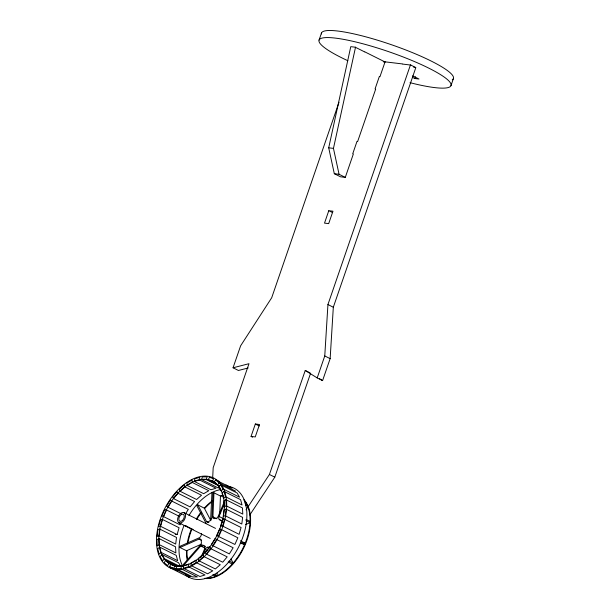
<?xml version="1.0" encoding="UTF-8"?>
<svg xmlns="http://www.w3.org/2000/svg" width="610" height="610" viewBox="0 0 610 610"><rect width="100%" height="100%" fill="white"/><g stroke="black" fill="none" stroke-linecap="round" stroke-linejoin="round"><path stroke-width="0.91" d="M201.3 544.219L186.507 550.761L179.988 547.505L180.041 546.285L199.18 537.814A2.913 1.769 -63.5 0 0 201.247 535.031L201.582 533.59M224.015 502.426L218.243 516.235A2.913 1.769 -63.5 0 1 215.894 518.447L214.339 518.614A2.913 1.769 -63.5 0 1 212.928 516.807L213.95 492.804L220.469 496.052A45.17 27.473 -63.5 0 1 222.406 495.305M217.206 572.935L217.084 575.703L214.232 574.284M219.722 513.597L220.469 496.052M210.595 520.749L211.975 492.331M212.669 478.126L213.18 467.702L248.987 363.697L233.05 367.784L240.622 345.809L271.694 297.756L339.007 102.266M317.2 377.925L324.764 355.95L327.936 304.542L410.454 64.896L415.837 67.588L333.319 307.226L330.147 358.642L322.576 380.617L317.2 377.925L305.236 370.476L269.422 474.481L246.028 509.838M159.118 535.801L159.965 529.167L176.519 537.433L175.68 544.067L159.118 535.801L157.098 536.419L157.937 529.777L159.965 529.167M183.374 568.238L183.709 565.584L188.772 564.052L188.429 566.705L183.374 568.238L199.927 576.503L204.99 574.971L188.429 566.705M194.407 481.488L194.743 478.835L199.805 477.302L199.47 479.956L194.407 481.488L210.969 489.754L216.024 488.221L199.47 479.956M225.235 515.763L226.081 509.121L242.643 517.387L241.796 524.02L225.235 515.763L223.214 516.373L224.061 509.731L226.081 509.121M345.29 177.38L340.54 176.808L334.31 173.697L328.706 147.818L350.773 46.657L355.523 47.229L333.456 148.39L339.061 174.269L345.29 177.38L353.335 154.01M162.512 519.476L160.613 519.484L158.661 526.3L160.56 526.293L162.512 519.476L179.065 527.741L177.121 534.558L175.222 534.566M176.092 568.657L176.869 565.935L181.612 565.912L180.834 568.642L176.092 568.657L192.646 576.923L197.396 576.908L180.834 568.642M201.559 479.62L202.345 476.898L207.087 476.883L206.31 479.605L201.559 479.62L218.121 487.886L220.019 487.878M222.566 526.049L224.51 519.24L241.072 527.505L239.12 534.314L222.566 526.049L220.667 526.056L222.619 519.247L224.51 519.24M319.045 40.123L321.478 33.054M251.061 436.424L255.338 424.003L259.517 424.507L255.239 436.928L251.061 436.424L252.601 437.195M328.782 210.702L324.512 223.123L328.683 223.626L332.961 211.205L328.782 210.702L332.633 212.623M352.725 153.811L357.002 141.39M375.058 88.946L379.336 76.532M357.612 141.589L375.668 89.144M379.946 76.73L385.032 61.961L364.986 51.949M249.848 514.886L274.805 477.165L310.62 373.16M412.444 77.333L414.808 78.515L415.418 76.746M450.996 85.583L453.428 78.522M193.156 529.51L184.952 525.5M201.231 556.983L204.472 549.213A2.913 1.769 -63.5 0 0 204.281 546.255L203.191 545.325A2.913 1.769 -63.5 0 0 200.736 546.011L183.648 565.348L183.229 564.555L200.293 545.165A2.913 1.769 -63.5 0 0 201.369 541.848L201.033 540.063A2.913 1.769 -63.5 0 0 199.135 539.034L179.988 547.505M203.13 554.627L205.288 549.45A2.913 1.769 -63.5 0 1 207.644 547.231L209.2 547.063A2.913 1.769 -63.5 0 1 210.107 547.345M222.802 519.674A2.913 1.769 -63.5 0 1 220.347 520.361L219.257 519.43A2.913 1.769 -63.5 0 1 219.066 516.472L224.114 504.386M166.515 509.96L164.837 509.358L161.879 515.999L163.556 516.601L166.515 509.96L178.936 516.151M180.857 523.205L180.118 524.867L163.556 516.601M177.868 570.907L169.588 566.774L170.769 564.12L176.618 566.446M208.216 479.925L209.398 477.264L213.591 478.758L212.41 481.42L208.216 479.925L216.497 484.058M169.588 566.774L173.781 568.276L174.963 565.615M218.342 536.182L221.293 529.533L237.854 537.799L234.896 544.448L216.664 535.58L219.615 528.939L221.293 529.533M167.963 507.223L171.776 501.077L170.403 499.903L166.591 506.048L167.963 507.223L181.208 513.833M185.47 513.948L188.33 509.342L171.776 501.077M165.714 560.232L164.181 562.687L167.613 565.63L169.138 563.167L165.714 560.232L178.128 566.431M219.12 486.132L214.034 482.365L215.566 479.91L232.12 488.175M217.465 485.308L218.99 482.853L215.566 479.91M212.776 545.637L216.588 539.492L215.216 538.317L211.403 544.463L212.776 545.637L229.329 553.903L233.142 547.757L216.588 539.492M173.553 498.622L178.028 493.284L177.03 491.591L172.554 496.929L173.553 498.622L190.106 506.887L194.59 501.55L178.028 493.284M161.947 554.467L160.155 556.602L162.649 560.834L164.448 558.699L161.947 554.467L178.509 562.733L180.59 566.255M220.523 484.706L218.731 486.841L221.224 491.073L223.016 488.938L220.523 484.706L237.084 492.971L239.577 497.203L223.016 488.938M206.142 553.949L210.625 548.611L209.626 546.918L205.143 552.256L206.142 553.949L222.703 562.214L227.187 556.877L210.625 548.611M199.927 557.548L202.977 554.093M245.632 505.812L246.852 504.432L245.22 503.624M210.831 520.559L204.312 508.145L197.792 504.889L196.923 505.873L205.608 522.427A2.913 1.769 -63.5 0 1 205.829 523.632M180.041 491.233L184.967 486.971L184.395 484.843L179.47 489.106L180.041 491.233L196.595 499.498L201.521 495.236L184.967 486.971M159.675 547.109L157.708 548.817L159.141 554.132L161.109 552.424L159.675 547.109L176.237 555.375L177.67 560.689L161.109 552.424M224.038 491.408L222.063 493.116L223.496 498.431L225.471 496.723L224.038 491.408L240.592 499.674L242.025 504.988L225.471 496.723M198.784 560.697L203.71 556.434L203.138 554.307L198.212 558.569L198.784 560.697L215.345 568.955L220.271 564.7L203.71 556.434M187.11 485.423L192.234 482.449L208.788 490.714L203.671 493.688L187.11 485.423L186.988 482.975L192.112 480.001L192.234 482.449M159.004 538.531L156.953 539.72L157.258 545.851L159.309 544.661L175.863 552.927L175.558 546.796L159.004 538.531L159.309 544.661M225.921 499.689L223.87 500.879L224.175 507.009L226.219 505.82L242.78 514.085L242.475 507.955L225.921 499.689L226.219 505.82M191.067 565.539L196.184 562.565L212.745 570.83L207.621 573.804L191.067 565.539L190.945 563.083L196.062 560.117L196.184 562.565M245.662 524.577L250.016 522.656L245.937 520.62M213.95 492.804L212.974 493.231L211.952 517.242A2.913 1.769 -63.5 0 1 210.328 520.391L208.734 521.619A2.913 1.769 -63.5 0 1 206.477 521.443L197.792 504.889M248.171 367.975L238.434 370.476L233.05 367.784M383.271 61.625L402.104 63.89M383.446 61.77L385.032 61.961M402.432 64.058L410.782 65.064M413.656 67.199L415.509 67.42M414.808 78.515L418.986 79.018L412.673 75.869M328.706 147.818L333.456 148.39M334.31 173.697L339.061 174.269M242.528 542.42L245.205 543.197L240.317 540.757M184.853 525.736L186.637 526.255M240.21 543.174L244.671 544.471L240.599 542.442M188.658 575.939L190.335 576.541L173.781 568.276M355.233 47.191L364.696 51.919M327.936 304.542L333.319 307.226M324.764 355.95L330.147 358.642M305.236 370.476L309.849 372.779M255.338 424.003L259.181 425.925M269.422 474.481L274.805 477.165M216.077 480.001L219.387 481.656M226.013 484.958L230.145 487.024M218.99 482.853L235.552 491.111M212.41 481.42L215.719 483.074M214.034 482.365L215.696 483.196M209.794 480.619L214.758 483.097M206.31 479.605L219.554 486.216M244.778 502.777L246.41 503.593M245.99 519.392L250.062 521.428M219.066 516.472L223.954 518.912M219.257 519.43L221.704 520.65M212.928 516.807L217 518.843M206.477 521.443L208.925 522.663M184.197 512.736A5.681 3.454 -63.5 0 1 182.825 521.763A5.681 3.454 -63.5 0 1 177.632 518.774A5.681 3.454 -63.5 0 1 184.197 512.736L215.528 528.374M178.905 522.785L210.229 538.424M199.135 539.034L201.575 540.254M207.644 547.231L209.276 548.047M203.191 545.325L205.631 546.545M200.293 545.165L202.733 546.385M200.736 546.011L205.623 548.451M160.56 526.293L177.121 534.558M229.063 561.032L233.134 563.068L230.961 558.928M205.288 549.45L207.735 550.67M228.186 562.016L232.265 564.052M212.852 574.513L216.108 576.137M164.448 558.699L180.171 566.553M169.138 563.167L175.764 566.476M170.769 564.12L174.079 565.775M169.069 567.308L189.245 577.38M319.388 378.627L322.576 380.617M347.845 60.718A69.776 11.758 19 0 1 338.626 38.544A69.776 11.758 19 0 1 440.191 74.412A69.776 11.758 19 0 1 410.019 82.678M321.371 33.962A69.776 11.758 19 0 1 393.427 45.414A69.776 11.758 19 0 1 452.254 79.834M230.222 486.78A49.906 30.355 -63.5 0 1 238.739 546.781A49.906 30.355 -63.5 0 1 185.638 574.94M182.916 566.576A46.558 28.319 -63.5 0 1 183.877 525.881M189.001 515.473A46.558 28.319 -63.5 0 1 220.431 489.647M244.267 500.04A45.17 27.473 -63.5 0 1 243.23 548.939A45.17 27.473 -63.5 0 1 204.64 578.493M187.666 560.087A45.17 27.473 -63.5 0 1 187.049 550.411M188.071 541.954A45.17 27.473 -63.5 0 1 191.86 529.32M196.71 519.514A45.17 27.473 -63.5 0 1 201.208 512.789M204.876 508.351A45.17 27.473 -63.5 0 1 213.317 500.703M220.5 496.525A45.17 27.473 -63.5 0 1 222.955 495.556M243.809 499.849A45.17 27.473 -63.5 0 1 242.91 548.276A45.17 27.473 -63.5 0 1 204.785 578.288M187.178 559.98A45.17 27.473 -63.5 0 1 186.507 550.761M187.27 543.251A45.17 27.473 -63.5 0 1 191.372 528.992M196.306 519.057A45.17 27.473 -63.5 0 1 200.919 512.225M204.312 508.145A45.17 27.473 -63.5 0 1 212.669 500.543M222.238 522.457A2.913 1.769 -63.5 0 1 222.36 522.046M203.679 557.105A49.906 30.355 -63.5 0 0 214.11 478.232A49.906 30.355 -63.5 0 0 156.976 532.965A49.906 30.355 -63.5 0 0 203.679 557.105M202.871 554.803A46.558 28.319 -63.5 0 0 212.6 481.221A46.558 28.319 -63.5 0 0 159.301 532.278A46.558 28.319 -63.5 0 0 202.871 554.803M182.413 520.482A3.858 2.349 -63.5 0 0 183.351 514.344A3.858 2.349 -63.5 0 0 178.882 518.447A3.858 2.349 -63.5 0 0 182.413 520.482"/></g></svg>
